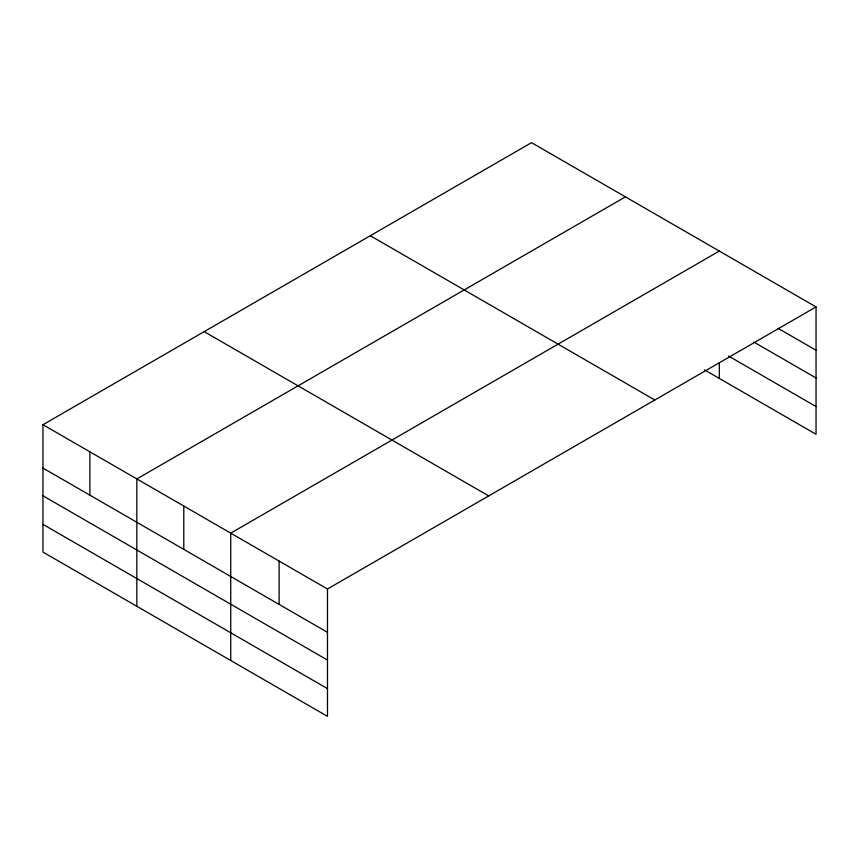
<?xml version="1.0" encoding="UTF-8"?>
<svg xmlns="http://www.w3.org/2000/svg" width="859" height="859" viewBox="0 0 859 859"><rect width="100%" height="100%" fill="white"/><g stroke="black" fill="none" stroke-linecap="round" stroke-linejoin="round"><path stroke-width="1.29" d="M816.05 306.921L531.528 142.648L42.95 424.722L42.95 552.079L327.472 716.352L327.472 588.995L816.05 306.921L816.05 434.278L704.423 369.832M625.416 196.861L136.839 478.935L136.839 606.293M719.316 251.064L230.738 533.138L230.738 660.496M778.05 328.321L816.05 350.257M753.858 342.075L816.05 377.981M728.529 356.023L816.05 406.554M370.293 235.731L654.816 400.004M204.184 331.638L488.707 495.911M42.95 424.722L327.472 588.995M42.95 468.069L327.472 632.331M42.95 495.793L327.472 660.056M42.95 524.355L327.472 688.628M719.316 362.584L719.316 378.422M279.111 561.067L279.111 604.403M183.794 506.037L183.794 549.373M89.894 451.823L89.894 495.171"/></g></svg>
